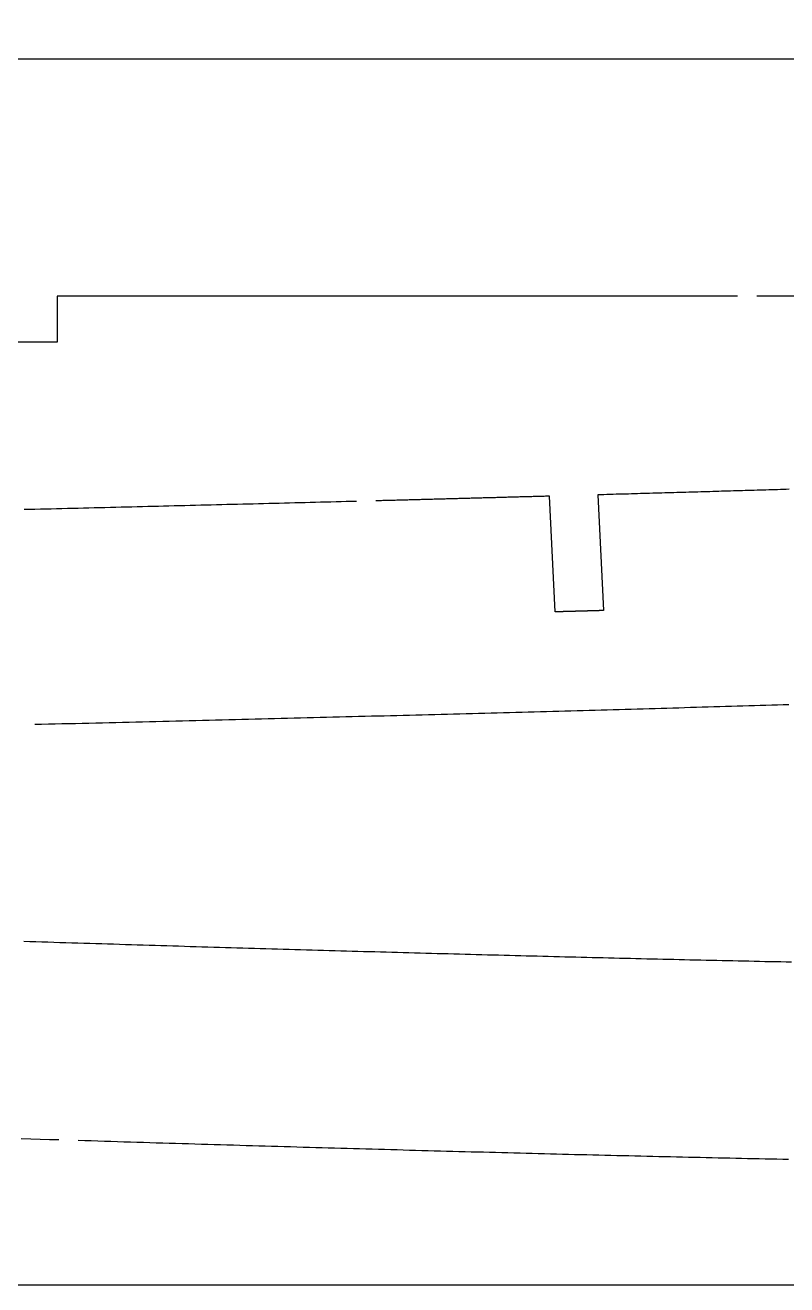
# Model space of a CAD drawing. Extents: x -513 to 387, y 75 to 375.
# Drawn here: x 96.3 to 135.7, y 75.3 to 140.5 of the extents above; entities that cross this region are included whole.
import ezdxf

# ---------------------------------------------------------------- set-up
doc = ezdxf.new("R2010")
doc.units = 0
doc.layers.get('0').update_dxf_attribs({"linetype": 'CONTINUOUS'})
doc.layers.add('CADRE', color=1, linetype='CONTINUOUS')

msp = doc.modelspace()

# ---------------------------------------------------------------- linework, layer by layer
for p, q in [((147.968, 138.749), (83.159, 138.749)), ((133.201, 126.466), (97.927, 126.466)), ((97.927, 126.466), (97.927, 124.084)), ((143.201, 126.466), (134.201, 126.466)), ((97.927, 124.084), (82.341, 124.084)), ((125.948, 116.179), (126.252, 110.187)), ((123.751, 110.118), (123.447, 116.11))]:
    msp.add_line(p, q)
for points in [[(135.872, 116.466, 0), (135.721, 116.461, 0), (135.57, 116.457, 0), (135.42, 116.452, 0), (135.269, 116.447, 0), (135.117, 116.443, 0), (134.966, 116.438, 0), (134.815, 116.434, 0), (134.663, 116.429, 0), (134.511, 116.425, 0), (134.36, 116.42, 0), (134.208, 116.416, 0), (134.055, 116.411, 0), (133.903, 116.407, 0), (133.751, 116.402, 0), (133.598, 116.398, 0), (133.445, 116.393, 0), (133.292, 116.389, 0), (133.139, 116.385, 0), (132.986, 116.38, 0), (132.833, 116.376, 0), (132.679, 116.371, 0), (132.526, 116.367, 0), (132.372, 116.362, 0), (132.218, 116.358, 0), (132.064, 116.353, 0), (131.91, 116.349, 0), (131.756, 116.344, 0), (131.601, 116.34, 0), (131.447, 116.335, 0), (131.292, 116.331, 0), (131.137, 116.326, 0), (130.982, 116.322, 0), (130.827, 116.317, 0), (130.671, 116.313, 0), (130.516, 116.308, 0), (130.36, 116.304, 0), (130.205, 116.299, 0), (130.049, 116.295, 0), (129.893, 116.29, 0), (129.737, 116.286, 0), (129.58, 116.281, 0), (129.424, 116.277, 0), (129.267, 116.272, 0), (129.111, 116.268, 0), (128.954, 116.264, 0), (128.797, 116.259, 0), (128.64, 116.255, 0), (128.482, 116.25, 0), (128.325, 116.246, 0), (128.167, 116.241, 0), (128.01, 116.237, 0), (127.852, 116.232, 0), (127.694, 116.228, 0), (127.536, 116.223, 0), (127.378, 116.219, 0), (127.219, 116.214, 0), (127.061, 116.21, 0), (126.902, 116.206, 0), (126.743, 116.201, 0), (126.585, 116.197, 0), (126.425, 116.192, 0), (126.266, 116.188, 0), (126.107, 116.183, 0), (125.948, 116.179, 0)], [(113.45, 115.843, 0), (113.185, 115.836, 0), (112.919, 115.829, 0), (112.654, 115.822, 0), (112.387, 115.815, 0), (112.121, 115.808, 0), (111.854, 115.801, 0), (111.587, 115.794, 0), (111.32, 115.788, 0), (111.053, 115.781, 0), (110.785, 115.774, 0), (110.517, 115.767, 0), (110.249, 115.76, 0), (109.98, 115.753, 0), (109.711, 115.746, 0), (109.442, 115.739, 0), (109.173, 115.733, 0), (108.903, 115.726, 0), (108.633, 115.719, 0), (108.363, 115.712, 0), (108.092, 115.705, 0), (107.821, 115.698, 0), (107.55, 115.691, 0), (107.279, 115.685, 0), (107.008, 115.678, 0), (106.736, 115.671, 0), (106.464, 115.664, 0), (106.191, 115.657, 0), (105.919, 115.65, 0), (105.646, 115.644, 0), (105.373, 115.637, 0), (105.099, 115.63, 0), (104.826, 115.623, 0), (104.552, 115.616, 0), (104.278, 115.609, 0), (104.003, 115.603, 0), (103.729, 115.596, 0), (103.454, 115.589, 0), (103.179, 115.582, 0), (102.903, 115.575, 0), (102.628, 115.568, 0), (102.352, 115.562, 0), (102.076, 115.555, 0), (101.799, 115.548, 0), (101.523, 115.541, 0), (101.246, 115.534, 0), (100.969, 115.528, 0), (100.691, 115.521, 0), (100.414, 115.514, 0), (100.136, 115.507, 0), (99.858, 115.5, 0), (99.579, 115.494, 0), (99.301, 115.487, 0), (99.022, 115.48, 0), (98.743, 115.473, 0), (98.464, 115.466, 0), (98.184, 115.46, 0), (97.904, 115.453, 0), (97.624, 115.446, 0), (97.344, 115.439, 0), (97.064, 115.432, 0), (96.783, 115.426, 0), (96.502, 115.419, 0), (96.221, 115.412, 0)], [(123.447, 116.11, 0), (123.377, 116.108, 0), (123.308, 116.106, 0), (123.238, 116.104, 0), (123.169, 116.102, 0), (123.099, 116.1, 0), (123.03, 116.098, 0), (122.96, 116.096, 0), (122.891, 116.094, 0), (122.821, 116.092, 0), (122.752, 116.09, 0), (122.682, 116.089, 0), (122.612, 116.087, 0), (122.543, 116.085, 0), (122.473, 116.083, 0), (122.403, 116.081, 0), (122.334, 116.079, 0), (122.264, 116.077, 0), (122.194, 116.075, 0), (122.124, 116.073, 0), (122.054, 116.071, 0), (121.985, 116.07, 0), (121.915, 116.068, 0), (121.845, 116.066, 0), (121.775, 116.064, 0), (121.705, 116.062, 0), (121.635, 116.06, 0), (121.565, 116.058, 0), (121.495, 116.056, 0), (121.425, 116.054, 0), (121.355, 116.052, 0), (121.285, 116.051, 0), (121.215, 116.049, 0), (121.145, 116.047, 0), (121.074, 116.045, 0), (121.004, 116.043, 0), (120.934, 116.041, 0), (120.864, 116.039, 0), (120.793, 116.037, 0), (120.723, 116.035, 0), (120.653, 116.033, 0), (120.583, 116.032, 0), (120.512, 116.03, 0), (120.442, 116.028, 0), (120.371, 116.026, 0), (120.301, 116.024, 0), (120.231, 116.022, 0), (120.16, 116.02, 0), (120.09, 116.018, 0), (120.019, 116.016, 0), (119.949, 116.014, 0), (119.878, 116.013, 0), (119.807, 116.011, 0), (119.737, 116.009, 0), (119.666, 116.007, 0), (119.596, 116.005, 0), (119.525, 116.003, 0), (119.454, 116.001, 0), (119.384, 115.999, 0), (119.313, 115.997, 0), (119.242, 115.995, 0), (119.171, 115.994, 0), (119.1, 115.992, 0), (119.03, 115.99, 0), (118.959, 115.988, 0), (118.888, 115.986, 0), (118.817, 115.984, 0), (118.746, 115.982, 0), (118.675, 115.98, 0), (118.604, 115.978, 0), (118.533, 115.976, 0), (118.462, 115.975, 0), (118.391, 115.973, 0), (118.32, 115.971, 0), (118.249, 115.969, 0), (118.178, 115.967, 0), (118.107, 115.965, 0), (118.036, 115.963, 0), (117.964, 115.961, 0), (117.893, 115.959, 0), (117.822, 115.958, 0), (117.751, 115.956, 0), (117.68, 115.954, 0), (117.608, 115.952, 0), (117.537, 115.95, 0), (117.466, 115.948, 0), (117.394, 115.946, 0), (117.323, 115.944, 0), (117.251, 115.942, 0), (117.18, 115.94, 0), (117.109, 115.939, 0), (117.037, 115.937, 0), (116.966, 115.935, 0), (116.894, 115.933, 0), (116.823, 115.931, 0), (116.751, 115.929, 0), (116.68, 115.927, 0), (116.608, 115.925, 0), (116.536, 115.923, 0), (116.465, 115.922, 0), (116.393, 115.92, 0), (116.321, 115.918, 0), (116.25, 115.916, 0), (116.178, 115.914, 0), (116.106, 115.912, 0), (116.034, 115.91, 0), (115.963, 115.908, 0), (115.891, 115.906, 0), (115.819, 115.905, 0), (115.747, 115.903, 0), (115.675, 115.901, 0), (115.603, 115.899, 0), (115.531, 115.897, 0), (115.459, 115.895, 0), (115.387, 115.893, 0), (115.315, 115.891, 0), (115.243, 115.889, 0), (115.171, 115.888, 0), (115.099, 115.886, 0), (115.027, 115.884, 0), (114.955, 115.882, 0), (114.883, 115.88, 0), (114.811, 115.878, 0), (114.739, 115.876, 0), (114.667, 115.874, 0), (114.594, 115.872, 0), (114.522, 115.871, 0), (114.45, 115.869, 0)], [(126.252, 110.187, 0), (126.244, 110.187, 0), (126.236, 110.186, 0), (126.228, 110.186, 0), (126.221, 110.186, 0), (126.213, 110.186, 0), (126.205, 110.186, 0), (126.197, 110.185, 0), (126.189, 110.185, 0), (126.182, 110.185, 0), (126.174, 110.185, 0), (126.166, 110.184, 0), (126.158, 110.184, 0), (126.15, 110.184, 0), (126.143, 110.184, 0), (126.135, 110.184, 0), (126.127, 110.183, 0), (126.119, 110.183, 0), (126.111, 110.183, 0), (126.104, 110.183, 0), (126.096, 110.183, 0), (126.088, 110.182, 0), (126.08, 110.182, 0), (126.072, 110.182, 0), (126.065, 110.182, 0), (126.057, 110.181, 0), (126.049, 110.181, 0), (126.041, 110.181, 0), (126.033, 110.181, 0), (126.026, 110.181, 0), (126.018, 110.18, 0), (126.01, 110.18, 0), (126.002, 110.18, 0), (125.994, 110.18, 0), (125.987, 110.179, 0), (125.979, 110.179, 0), (125.971, 110.179, 0), (125.963, 110.179, 0), (125.955, 110.179, 0), (125.948, 110.178, 0), (125.94, 110.178, 0), (125.932, 110.178, 0), (125.924, 110.178, 0), (125.916, 110.178, 0), (125.909, 110.177, 0), (125.901, 110.177, 0), (125.893, 110.177, 0), (125.885, 110.177, 0), (125.877, 110.176, 0), (125.87, 110.176, 0), (125.862, 110.176, 0), (125.854, 110.176, 0), (125.846, 110.176, 0), (125.838, 110.175, 0), (125.831, 110.175, 0), (125.823, 110.175, 0), (125.815, 110.175, 0), (125.807, 110.174, 0), (125.799, 110.174, 0), (125.792, 110.174, 0), (125.784, 110.174, 0), (125.776, 110.174, 0), (125.768, 110.173, 0), (125.76, 110.173, 0), (125.753, 110.173, 0), (125.745, 110.173, 0), (125.737, 110.173, 0), (125.729, 110.172, 0), (125.721, 110.172, 0), (125.713, 110.172, 0), (125.706, 110.172, 0), (125.698, 110.171, 0), (125.69, 110.171, 0), (125.682, 110.171, 0), (125.674, 110.171, 0), (125.667, 110.171, 0), (125.659, 110.17, 0), (125.651, 110.17, 0), (125.643, 110.17, 0), (125.635, 110.17, 0), (125.628, 110.169, 0), (125.62, 110.169, 0), (125.612, 110.169, 0), (125.604, 110.169, 0), (125.596, 110.169, 0), (125.588, 110.168, 0), (125.581, 110.168, 0), (125.573, 110.168, 0), (125.565, 110.168, 0), (125.557, 110.168, 0), (125.549, 110.167, 0), (125.542, 110.167, 0), (125.534, 110.167, 0), (125.526, 110.167, 0), (125.518, 110.166, 0), (125.51, 110.166, 0), (125.502, 110.166, 0), (125.495, 110.166, 0), (125.487, 110.166, 0), (125.479, 110.165, 0), (125.471, 110.165, 0), (125.463, 110.165, 0), (125.456, 110.165, 0), (125.448, 110.164, 0), (125.44, 110.164, 0), (125.432, 110.164, 0), (125.424, 110.164, 0), (125.416, 110.164, 0), (125.409, 110.163, 0), (125.401, 110.163, 0), (125.393, 110.163, 0), (125.385, 110.163, 0), (125.377, 110.163, 0), (125.369, 110.162, 0), (125.362, 110.162, 0), (125.354, 110.162, 0), (125.346, 110.162, 0), (125.338, 110.161, 0), (125.33, 110.161, 0), (125.322, 110.161, 0), (125.315, 110.161, 0), (125.307, 110.161, 0), (125.299, 110.16, 0), (125.291, 110.16, 0), (125.283, 110.16, 0), (125.276, 110.16, 0), (125.268, 110.159, 0), (125.26, 110.159, 0), (125.252, 110.159, 0), (125.244, 110.159, 0), (125.236, 110.159, 0), (125.229, 110.158, 0), (125.221, 110.158, 0), (125.213, 110.158, 0), (125.205, 110.158, 0), (125.197, 110.158, 0), (125.189, 110.157, 0), (125.182, 110.157, 0), (125.174, 110.157, 0), (125.166, 110.157, 0), (125.158, 110.156, 0), (125.15, 110.156, 0), (125.142, 110.156, 0), (125.135, 110.156, 0), (125.127, 110.156, 0), (125.119, 110.155, 0), (125.111, 110.155, 0), (125.103, 110.155, 0), (125.095, 110.155, 0), (125.088, 110.154, 0), (125.08, 110.154, 0), (125.072, 110.154, 0), (125.064, 110.154, 0), (125.056, 110.154, 0), (125.048, 110.153, 0), (125.04, 110.153, 0), (125.033, 110.153, 0), (125.025, 110.153, 0), (125.017, 110.153, 0), (125.009, 110.152, 0), (125.001, 110.152, 0), (124.993, 110.152, 0), (124.986, 110.152, 0), (124.978, 110.151, 0), (124.97, 110.151, 0), (124.962, 110.151, 0), (124.954, 110.151, 0), (124.946, 110.151, 0), (124.939, 110.15, 0), (124.931, 110.15, 0), (124.923, 110.15, 0), (124.915, 110.15, 0), (124.907, 110.149, 0), (124.899, 110.149, 0), (124.891, 110.149, 0), (124.884, 110.149, 0), (124.876, 110.149, 0), (124.868, 110.148, 0), (124.86, 110.148, 0), (124.852, 110.148, 0), (124.844, 110.148, 0), (124.837, 110.148, 0), (124.829, 110.147, 0), (124.821, 110.147, 0), (124.813, 110.147, 0), (124.805, 110.147, 0), (124.797, 110.146, 0), (124.789, 110.146, 0), (124.782, 110.146, 0), (124.774, 110.146, 0), (124.766, 110.146, 0), (124.758, 110.145, 0), (124.75, 110.145, 0), (124.742, 110.145, 0), (124.735, 110.145, 0), (124.727, 110.144, 0), (124.719, 110.144, 0), (124.711, 110.144, 0), (124.703, 110.144, 0), (124.695, 110.144, 0), (124.687, 110.143, 0), (124.68, 110.143, 0), (124.672, 110.143, 0), (124.664, 110.143, 0), (124.656, 110.143, 0), (124.648, 110.142, 0), (124.64, 110.142, 0), (124.632, 110.142, 0), (124.625, 110.142, 0), (124.617, 110.141, 0), (124.609, 110.141, 0), (124.601, 110.141, 0), (124.593, 110.141, 0), (124.585, 110.141, 0), (124.577, 110.14, 0), (124.57, 110.14, 0), (124.562, 110.14, 0), (124.554, 110.14, 0), (124.546, 110.139, 0), (124.538, 110.139, 0), (124.53, 110.139, 0), (124.522, 110.139, 0), (124.515, 110.139, 0), (124.507, 110.138, 0), (124.499, 110.138, 0), (124.491, 110.138, 0), (124.483, 110.138, 0), (124.475, 110.138, 0), (124.467, 110.137, 0), (124.46, 110.137, 0), (124.452, 110.137, 0), (124.444, 110.137, 0), (124.436, 110.136, 0), (124.428, 110.136, 0), (124.42, 110.136, 0), (124.412, 110.136, 0), (124.405, 110.136, 0), (124.397, 110.135, 0), (124.389, 110.135, 0), (124.381, 110.135, 0), (124.373, 110.135, 0), (124.365, 110.134, 0), (124.357, 110.134, 0), (124.349, 110.134, 0), (124.342, 110.134, 0), (124.334, 110.134, 0), (124.326, 110.133, 0), (124.318, 110.133, 0), (124.31, 110.133, 0), (124.302, 110.133, 0), (124.294, 110.133, 0), (124.287, 110.132, 0), (124.279, 110.132, 0), (124.271, 110.132, 0), (124.263, 110.132, 0), (124.255, 110.131, 0), (124.247, 110.131, 0), (124.239, 110.131, 0), (124.231, 110.131, 0), (124.224, 110.131, 0), (124.216, 110.13, 0), (124.208, 110.13, 0), (124.2, 110.13, 0), (124.192, 110.13, 0), (124.184, 110.129, 0), (124.176, 110.129, 0), (124.168, 110.129, 0), (124.161, 110.129, 0), (124.153, 110.129, 0), (124.145, 110.128, 0), (124.137, 110.128, 0), (124.129, 110.128, 0), (124.121, 110.128, 0), (124.113, 110.128, 0), (124.105, 110.127, 0), (124.098, 110.127, 0), (124.09, 110.127, 0), (124.082, 110.127, 0), (124.074, 110.126, 0), (124.066, 110.126, 0), (124.058, 110.126, 0), (124.05, 110.126, 0), (124.042, 110.126, 0), (124.035, 110.125, 0), (124.027, 110.125, 0), (124.019, 110.125, 0), (124.011, 110.125, 0), (124.003, 110.124, 0), (123.995, 110.124, 0), (123.987, 110.124, 0), (123.979, 110.124, 0), (123.972, 110.124, 0), (123.964, 110.123, 0), (123.956, 110.123, 0), (123.948, 110.123, 0), (123.94, 110.123, 0), (123.932, 110.123, 0), (123.924, 110.122, 0), (123.916, 110.122, 0), (123.908, 110.122, 0), (123.901, 110.122, 0), (123.893, 110.121, 0), (123.885, 110.121, 0), (123.877, 110.121, 0), (123.869, 110.121, 0), (123.861, 110.121, 0), (123.853, 110.12, 0), (123.845, 110.12, 0), (123.838, 110.12, 0), (123.83, 110.12, 0), (123.822, 110.12, 0), (123.814, 110.119, 0), (123.806, 110.119, 0), (123.798, 110.119, 0), (123.79, 110.119, 0), (123.782, 110.118, 0), (123.774, 110.118, 0), (123.767, 110.118, 0), (123.759, 110.118, 0), (123.751, 110.118, 0)], [(135.85, 105.306, 0), (135.555, 105.297, 0), (135.26, 105.289, 0), (134.964, 105.28, 0), (134.667, 105.271, 0), (134.37, 105.262, 0), (134.072, 105.253, 0), (133.774, 105.244, 0), (133.475, 105.236, 0), (133.175, 105.227, 0), (132.875, 105.218, 0), (132.574, 105.209, 0), (132.273, 105.201, 0), (131.971, 105.192, 0), (131.669, 105.183, 0), (131.366, 105.174, 0), (131.063, 105.166, 0), (130.758, 105.157, 0), (130.454, 105.148, 0), (130.149, 105.139, 0), (129.843, 105.131, 0), (129.537, 105.122, 0), (129.23, 105.113, 0), (128.922, 105.104, 0), (128.615, 105.096, 0), (128.306, 105.087, 0), (127.997, 105.078, 0), (127.687, 105.069, 0), (127.377, 105.061, 0), (127.067, 105.052, 0), (126.756, 105.043, 0), (126.444, 105.035, 0), (126.132, 105.026, 0), (125.819, 105.017, 0), (125.506, 105.009, 0), (125.192, 105, 0), (124.877, 104.991, 0), (124.563, 104.983, 0), (124.247, 104.974, 0), (123.931, 104.965, 0), (123.615, 104.957, 0), (123.298, 104.948, 0), (122.98, 104.939, 0), (122.662, 104.931, 0), (122.344, 104.922, 0), (122.025, 104.913, 0), (121.705, 104.905, 0), (121.385, 104.896, 0), (121.065, 104.888, 0), (120.744, 104.879, 0), (120.422, 104.87, 0), (120.1, 104.862, 0), (119.778, 104.853, 0), (119.455, 104.845, 0), (119.131, 104.836, 0), (118.807, 104.827, 0), (118.483, 104.819, 0), (118.158, 104.81, 0), (117.832, 104.802, 0), (117.506, 104.793, 0), (117.18, 104.785, 0), (116.853, 104.776, 0), (116.526, 104.767, 0), (116.198, 104.759, 0), (115.87, 104.75, 0), (115.541, 104.742, 0), (115.211, 104.733, 0), (114.882, 104.725, 0), (114.551, 104.716, 0), (114.221, 104.708, 0), (113.89, 104.699, 0), (113.558, 104.691, 0), (113.226, 104.682, 0), (112.893, 104.674, 0), (112.56, 104.665, 0), (112.227, 104.656, 0), (111.893, 104.648, 0), (111.559, 104.639, 0), (111.224, 104.631, 0), (110.889, 104.622, 0), (110.553, 104.614, 0), (110.217, 104.606, 0), (109.88, 104.597, 0), (109.543, 104.589, 0), (109.206, 104.58, 0), (108.868, 104.572, 0), (108.529, 104.563, 0), (108.19, 104.555, 0), (107.851, 104.546, 0), (107.512, 104.538, 0), (107.171, 104.529, 0), (106.831, 104.521, 0), (106.49, 104.512, 0), (106.149, 104.504, 0), (105.807, 104.495, 0), (105.465, 104.487, 0), (105.122, 104.479, 0), (104.779, 104.47, 0), (104.435, 104.462, 0), (104.092, 104.453, 0), (103.747, 104.445, 0), (103.403, 104.437, 0), (103.057, 104.428, 0), (102.712, 104.42, 0), (102.366, 104.411, 0), (102.02, 104.403, 0), (101.673, 104.394, 0), (101.326, 104.386, 0), (100.978, 104.378, 0), (100.63, 104.369, 0), (100.282, 104.361, 0), (99.933, 104.353, 0), (99.584, 104.344, 0), (99.235, 104.336, 0), (98.885, 104.327, 0), (98.535, 104.319, 0), (98.184, 104.311, 0), (97.833, 104.302, 0), (97.481, 104.294, 0), (97.13, 104.286, 0), (96.778, 104.277, 0)], [(135.985, 91.972, 0), (135.711, 91.978, 0), (135.436, 91.984, 0), (135.161, 91.989, 0), (134.886, 91.995, 0), (134.61, 92.001, 0), (134.335, 92.007, 0), (134.059, 92.013, 0), (133.783, 92.019, 0), (133.506, 92.025, 0), (133.23, 92.031, 0), (132.953, 92.037, 0), (132.676, 92.043, 0), (132.398, 92.049, 0), (132.121, 92.056, 0), (131.843, 92.062, 0), (131.565, 92.068, 0), (131.286, 92.074, 0), (131.008, 92.081, 0), (130.729, 92.087, 0), (130.45, 92.093, 0), (130.171, 92.1, 0), (129.891, 92.106, 0), (129.611, 92.113, 0), (129.331, 92.119, 0), (129.051, 92.126, 0), (128.77, 92.132, 0), (128.489, 92.139, 0), (128.208, 92.146, 0), (127.927, 92.152, 0), (127.645, 92.159, 0), (127.363, 92.166, 0), (127.081, 92.173, 0), (126.799, 92.179, 0), (126.516, 92.186, 0), (126.233, 92.193, 0), (125.95, 92.2, 0), (125.666, 92.207, 0), (125.383, 92.214, 0), (125.099, 92.221, 0), (124.814, 92.228, 0), (124.53, 92.235, 0), (124.245, 92.242, 0), (123.96, 92.249, 0), (123.675, 92.257, 0), (123.389, 92.264, 0), (123.103, 92.271, 0), (122.817, 92.278, 0), (122.531, 92.285, 0), (122.244, 92.293, 0), (121.957, 92.3, 0), (121.67, 92.308, 0), (121.383, 92.315, 0), (121.095, 92.322, 0), (120.807, 92.33, 0), (120.519, 92.337, 0), (120.23, 92.345, 0), (119.941, 92.353, 0), (119.652, 92.36, 0), (119.363, 92.368, 0), (119.073, 92.376, 0), (118.783, 92.383, 0), (118.493, 92.391, 0), (118.203, 92.399, 0), (117.912, 92.406, 0), (117.621, 92.414, 0), (117.33, 92.422, 0), (117.038, 92.43, 0), (116.746, 92.438, 0), (116.454, 92.446, 0), (116.161, 92.454, 0), (115.869, 92.462, 0), (115.576, 92.47, 0), (115.283, 92.478, 0), (114.989, 92.486, 0), (114.695, 92.494, 0), (114.401, 92.502, 0), (114.107, 92.51, 0), (113.812, 92.519, 0), (113.517, 92.527, 0), (113.222, 92.535, 0), (112.926, 92.543, 0), (112.63, 92.552, 0), (112.334, 92.56, 0), (112.038, 92.569, 0), (111.741, 92.577, 0), (111.444, 92.585, 0), (111.147, 92.594, 0), (110.849, 92.602, 0), (110.551, 92.611, 0), (110.253, 92.62, 0), (109.954, 92.628, 0), (109.656, 92.637, 0), (109.356, 92.645, 0), (109.057, 92.654, 0), (108.757, 92.663, 0), (108.457, 92.671, 0), (108.157, 92.68, 0), (107.857, 92.689, 0), (107.556, 92.698, 0), (107.255, 92.707, 0), (106.953, 92.716, 0), (106.651, 92.725, 0), (106.349, 92.733, 0), (106.047, 92.742, 0), (105.744, 92.751, 0), (105.441, 92.76, 0), (105.138, 92.769, 0), (104.834, 92.778, 0), (104.531, 92.788, 0), (104.226, 92.797, 0), (103.922, 92.806, 0), (103.617, 92.815, 0), (103.312, 92.824, 0), (103.006, 92.834, 0), (102.701, 92.843, 0), (102.395, 92.852, 0), (102.088, 92.861, 0), (101.782, 92.871, 0), (101.475, 92.88, 0), (101.167, 92.889, 0), (100.86, 92.899, 0), (100.552, 92.908, 0), (100.244, 92.918, 0), (99.935, 92.927, 0), (99.626, 92.937, 0), (99.317, 92.946, 0), (99.007, 92.956, 0), (98.698, 92.966, 0), (98.388, 92.975, 0), (98.077, 92.985, 0), (97.766, 92.995, 0), (97.455, 93.004, 0), (97.144, 93.014, 0), (96.832, 93.024, 0), (96.52, 93.034, 0), (96.208, 93.043, 0)], [(98.027, 82.765, 0), (97.54, 82.781, 0), (97.052, 82.796, 0), (96.564, 82.811, 0), (96.075, 82.827, 0)], [(135.839, 81.752, 0), (135.536, 81.758, 0), (135.232, 81.764, 0), (134.929, 81.771, 0), (134.625, 81.777, 0), (134.32, 81.784, 0), (134.016, 81.79, 0), (133.711, 81.797, 0), (133.406, 81.803, 0), (133.101, 81.81, 0), (132.796, 81.817, 0), (132.49, 81.823, 0), (132.184, 81.83, 0), (131.877, 81.837, 0), (131.571, 81.844, 0), (131.264, 81.851, 0), (130.957, 81.858, 0), (130.649, 81.865, 0), (130.342, 81.872, 0), (130.034, 81.879, 0), (129.725, 81.886, 0), (129.417, 81.893, 0), (129.108, 81.9, 0), (128.799, 81.908, 0), (128.489, 81.915, 0), (128.18, 81.922, 0), (127.87, 81.93, 0), (127.56, 81.937, 0), (127.249, 81.944, 0), (126.938, 81.952, 0), (126.627, 81.959, 0), (126.316, 81.967, 0), (126.004, 81.975, 0), (125.692, 81.982, 0), (125.38, 81.99, 0), (125.067, 81.998, 0), (124.754, 82.005, 0), (124.441, 82.013, 0), (124.128, 82.021, 0), (123.814, 82.029, 0), (123.5, 82.037, 0), (123.186, 82.045, 0), (122.871, 82.053, 0), (122.556, 82.061, 0), (122.241, 82.069, 0), (121.925, 82.077, 0), (121.61, 82.085, 0), (121.293, 82.093, 0), (120.977, 82.101, 0), (120.66, 82.109, 0), (120.343, 82.118, 0), (120.026, 82.126, 0), (119.708, 82.135, 0), (119.39, 82.143, 0), (119.072, 82.151, 0), (118.753, 82.16, 0), (118.434, 82.168, 0), (118.115, 82.177, 0), (117.795, 82.186, 0), (117.476, 82.194, 0), (117.155, 82.203, 0), (116.835, 82.212, 0), (116.514, 82.22, 0), (116.193, 82.229, 0), (115.871, 82.238, 0), (115.55, 82.247, 0), (115.227, 82.256, 0), (114.905, 82.264, 0), (114.582, 82.273, 0), (114.259, 82.282, 0), (113.936, 82.291, 0), (113.612, 82.301, 0), (113.288, 82.31, 0), (112.963, 82.319, 0), (112.639, 82.328, 0), (112.314, 82.337, 0), (111.988, 82.347, 0), (111.662, 82.356, 0), (111.336, 82.365, 0), (111.01, 82.374, 0), (110.683, 82.384, 0), (110.356, 82.393, 0), (110.029, 82.403, 0), (109.701, 82.412, 0), (109.373, 82.422, 0), (109.044, 82.431, 0), (108.715, 82.441, 0), (108.386, 82.451, 0), (108.057, 82.46, 0), (107.727, 82.47, 0), (107.397, 82.48, 0), (107.066, 82.49, 0), (106.735, 82.499, 0), (106.404, 82.509, 0), (106.073, 82.519, 0), (105.741, 82.529, 0), (105.408, 82.539, 0), (105.076, 82.549, 0), (104.743, 82.559, 0), (104.409, 82.569, 0), (104.076, 82.579, 0), (103.742, 82.589, 0), (103.407, 82.599, 0), (103.072, 82.609, 0), (102.737, 82.62, 0), (102.402, 82.63, 0), (102.066, 82.64, 0), (101.73, 82.65, 0), (101.393, 82.661, 0), (101.056, 82.671, 0), (100.719, 82.682, 0), (100.381, 82.692, 0), (100.043, 82.703, 0), (99.705, 82.713, 0), (99.366, 82.724, 0), (99.027, 82.734, 0)]]:
    msp.add_polyline3d(points)
at = {"layer": 'CADRE', "linetype": 'CONTINUOUS'}
msp.add_lwpolyline([(-512.815, 75.265), (387.185, 75.265), (387.185, 175.265), (-512.815, 175.265)], close=True, dxfattribs=at)

doc.saveas('drawing.dxf')
